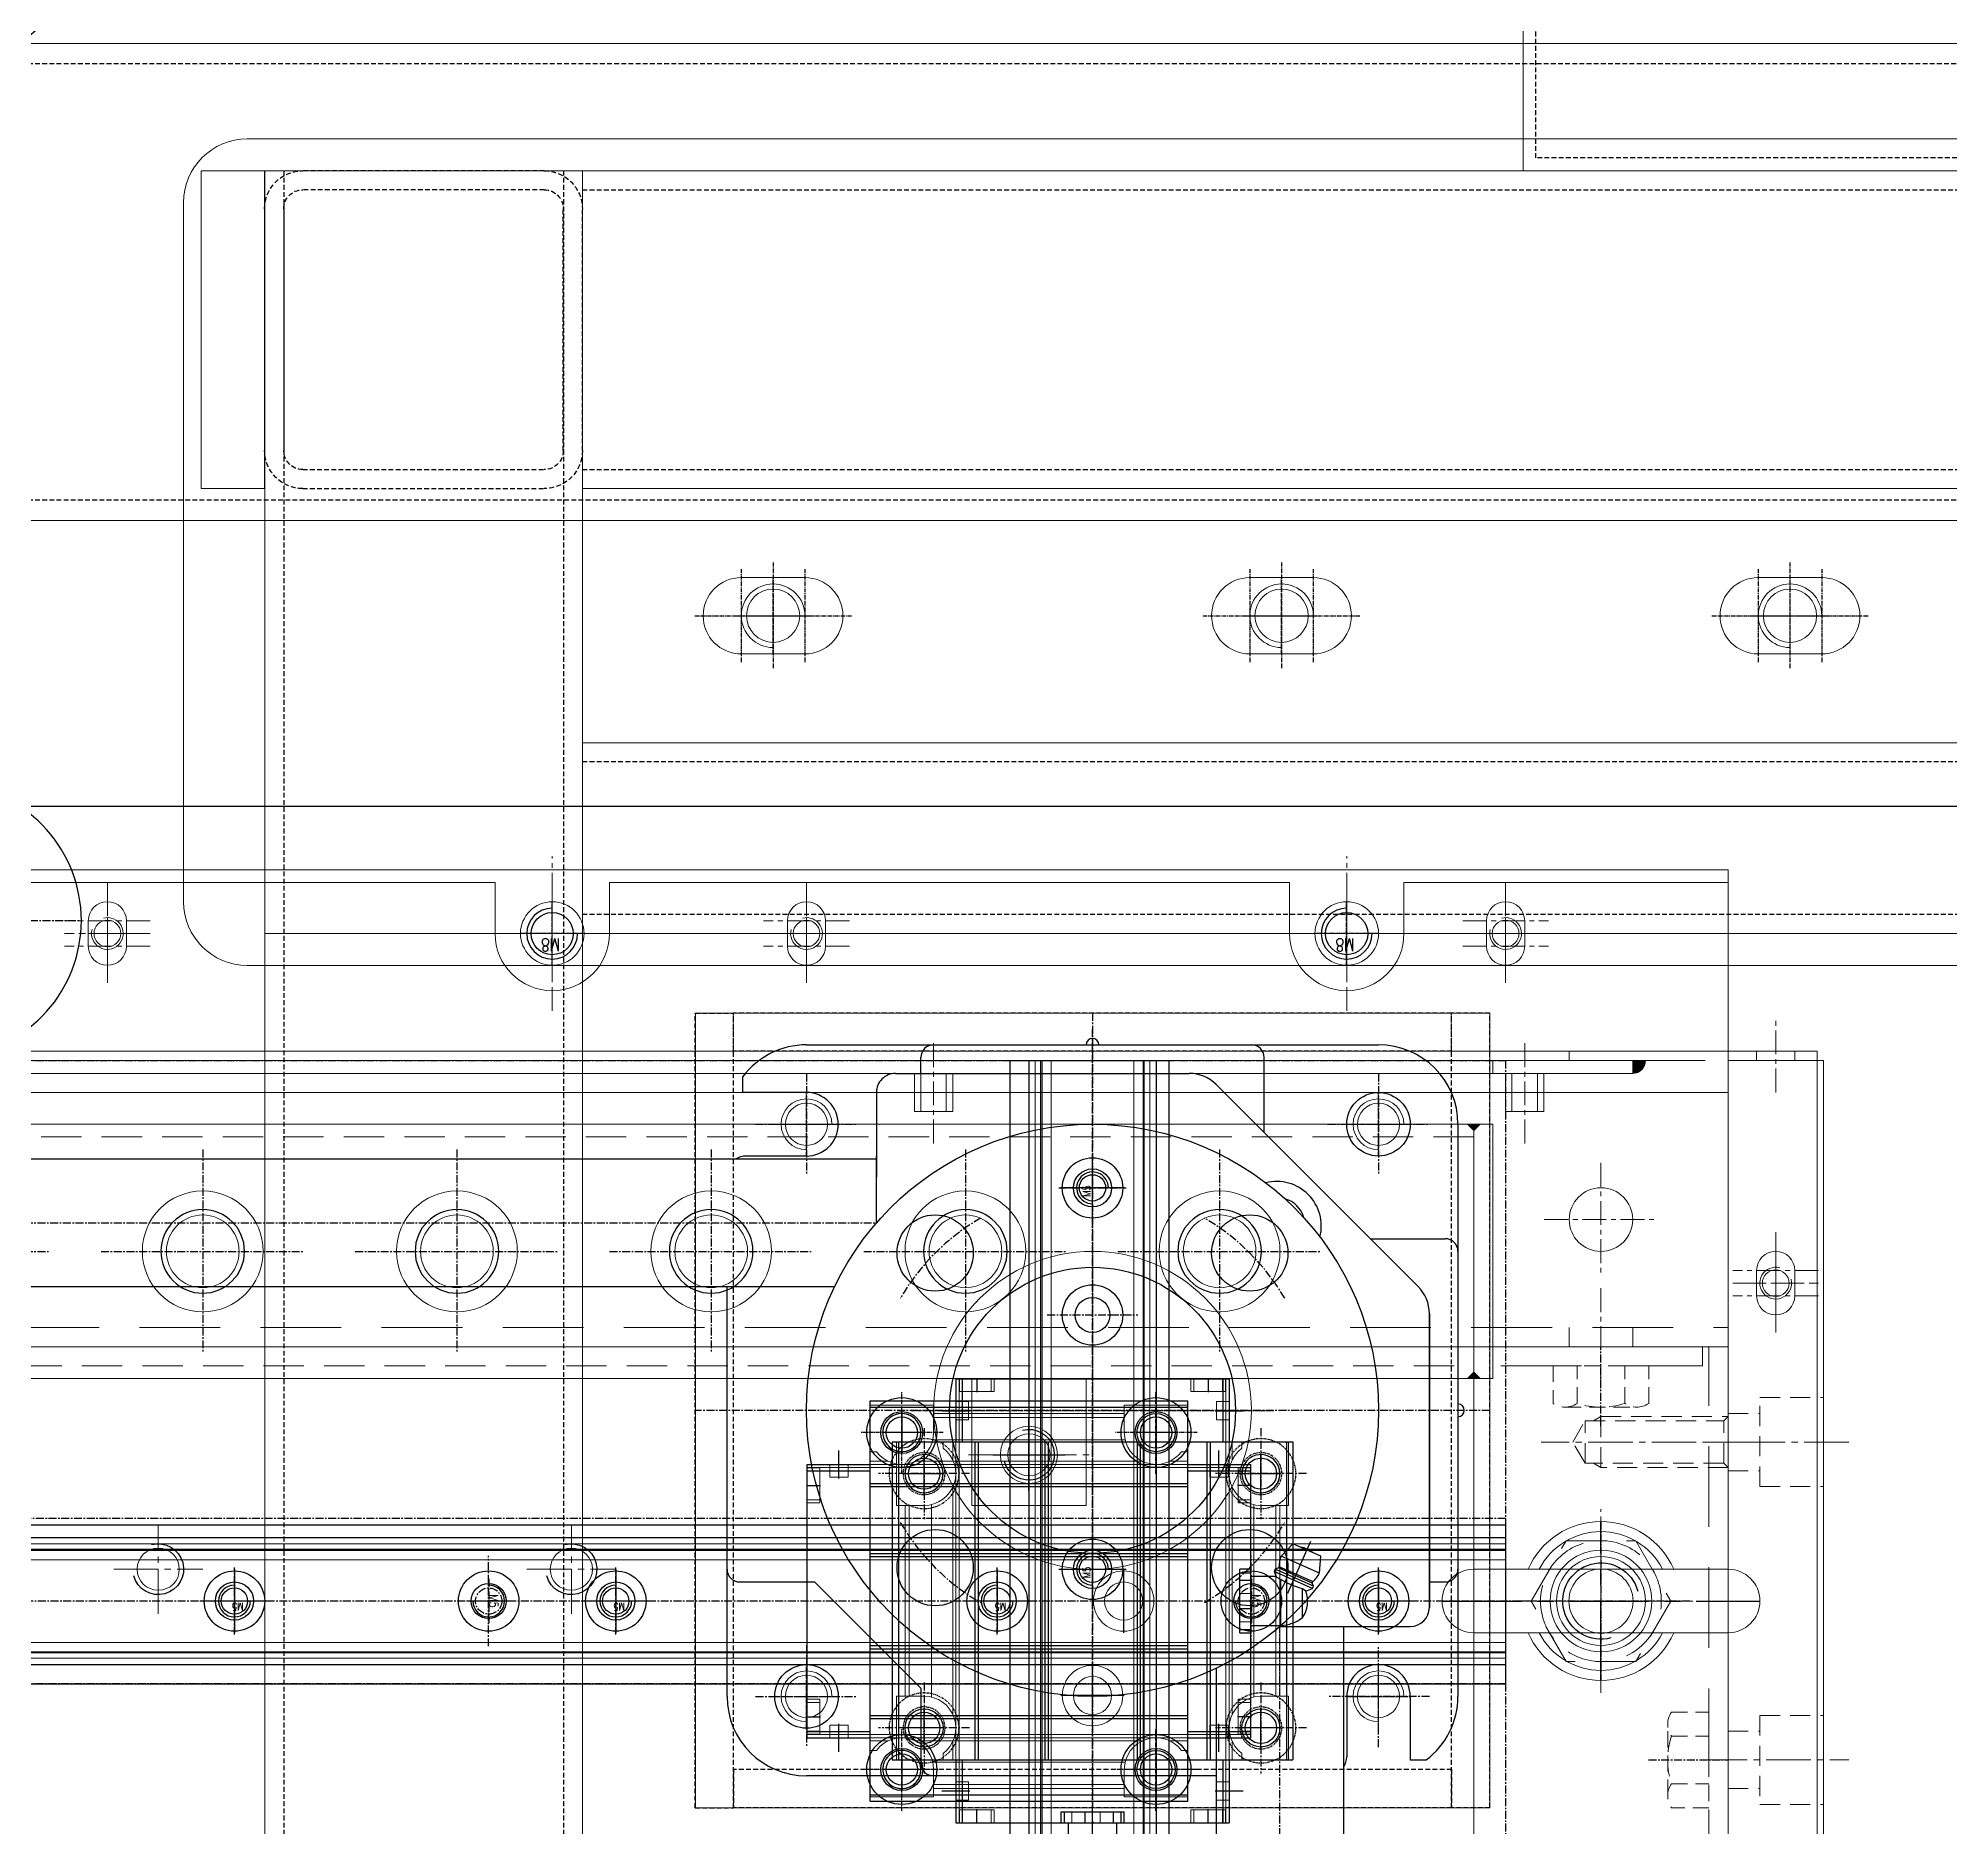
# Model space of a CAD drawing. Header units: millimetres. Extents: x -32759 to 129432, y 390 to 54305.
# Drawn here: x 11243.7 to 11544.5, y 25466.4 to 25747.7 of the extents above; entities that cross this region are included whole.
import ezdxf

# ---------------------------------------------------------------- set-up
doc = ezdxf.new("R2010")
doc.units = ezdxf.units.MM
for name, pattern in [('AM_ISO08W050', [18, 12, -1.5, 3, -1.5]), ('CENTER', [2, 1.25, -0.25, 0.25, -0.25]), ('CENTER1', [10, 7, -1, 1, -1]), ('HIDDEN', [0.375, 0.25, -0.125]), ('HIDDEN2', [4.7625, 3.175, -1.5875]), ('HIDDENX2', [19.05, 12.7, -6.35])]:
    doc.linetypes.add(name, pattern=pattern)
for name, color, linetype in [('01a', 8, 'Continuous'), ('01d', 211, 'Continuous'), ('44', 4, 'CENTER'), ('8', 17, 'Continuous'), ('CENTER', 1, 'CENTER'), ('CL', 1, 'CENTER'), ('FL', 3, 'Continuous'), ('HL', 2, 'HIDDEN'), ('THIN', 3, 'Continuous'), ('마크5', 254, 'Continuous')]:
    doc.layers.add(name, color=color, linetype=linetype)
for name, color, linetype, lineweight in [('03 중심선', 1, 'CENTER', 25), ('1111111', 1, 'Continuous', 25), ('_BODY', 7, 'Continuous', 13), ('AM_4', 3, 'Continuous', 25), ('AM_5', 3, 'Continuous', 25), ('AM_7', 4, 'AM_ISO08W050', 25), ('AM_9', 253, 'Continuous', 0), ('ConnectionPoints', 7, 'Continuous', 50)]:
    doc.layers.add(name, color=color, linetype=linetype, lineweight=lineweight)
doc.styles.add('ROAMNS', font='romans.shx', dxfattribs={"width": 0.8, "bigfont": 'whgtxt.shx'})
doc.styles.add('ROMANS', font='romans')
doc.styles.get("Standard").update_dxf_attribs({"font": 'arial.ttf'})

# ---------------------------------------------------------------- blocks, each defined once
blk = doc.blocks.new('tyuserw')
at = {"ltscale": 0.5}
for p, q in [((207682.54, 29889.07), (206582.54, 29889.07)), ((206582.54, 29814.07), (207682.54, 29814.07))]:
    blk.add_line(p, q, dxfattribs=at)
at = {"layer": 'HL', "ltscale": 3}
for p, q in [((206582.54, 29885.87), (207682.54, 29885.87)), ((206582.54, 29817.27), (207682.54, 29817.27))]:
    blk.add_line(p, q, dxfattribs=at)
blk = doc.blocks.new('78544')
at = {"color": 0, "rotation": 90}
blk.add_blockref('tyuserw', (222093.38, -183538.49), dxfattribs=at)
blk = doc.blocks.new('7tierye')
at = {"ltscale": 0.5}
blk.add_circle((312637.78, 32785.7), 4.19, dxfattribs=at)
at = {"color": 1, "ltscale": 0.5}
blk.add_arc((312637.78, 32785.7), 5, 270, 180, dxfattribs=at)
at = {"layer": 'CL', "ltscale": 0.5}
for p, q in [((312637.78, 32791.7), (312637.78, 32779.7)), ((312631.78, 32785.7), (312643.78, 32785.7))]:
    blk.add_line(p, q, dxfattribs=at)
blk = doc.blocks.new('546YQQR3')
at = {"ltscale": 0.5}
for p, q in [((208068.28, 17178.89), (207958.28, 17178.89)), ((207948.28, 17168.89), (207948.28, 16766.14)), ((208078.28, 17168.89), (208078.28, 16766.14))]:
    blk.add_line(p, q, dxfattribs=at)
for centre, start, end in [((207958.28, 17168.89, 0), 90, 180), ((208068.28, 17168.89, 0), 0, 90)]:
    blk.add_arc(centre, 10, start, end, dxfattribs=at)
for p in [(-104634.5, -15699.56), (-104634.5, -15779.56), (-104634.5, -15859.56)]:
    blk.add_blockref('7tierye', p)
blk = doc.blocks.new('ertrwe4')
at = {"ltscale": 0.5}
blk.add_circle((209026.13, 18920.69), 3.32, dxfattribs=at)
at = {"color": 1, "ltscale": 0.5}
blk.add_arc((209026.13, 18920.69), 4, 270, 180, dxfattribs=at)
at = {"layer": 'CL', "ltscale": 0.5}
for p, q in [((209026.13, 18925.69), (209026.13, 18915.69)), ((209021.13, 18920.69), (209031.13, 18920.69))]:
    blk.add_line(p, q, dxfattribs=at)
blk = doc.blocks.new('ryuesws')
at = {"ltscale": 0.5}
for p, q in [((208930.33, 19647.7), (208930.33, 19772.7)), ((208930.33, 19772.7), (209055.33, 19772.7)), ((209055.33, 19772.7), (209055.33, 19647.7)), ((208930.33, 19647.7), (209055.33, 19647.7))]:
    blk.add_line(p, q, dxfattribs=at)
blk.add_circle((208992.83, 19710.2), 25, dxfattribs=at)
at = {"layer": 'CL', "ltscale": 0.5}
for p, q in [((208992.83, 19738.72), (208992.83, 19681.68)), ((209021.35, 19710.2), (208964.31, 19710.2))]:
    blk.add_line(p, q, dxfattribs=at)
for p in [(-78.3, 834.52), (11.7, 834.52), (-78.3, 744.52), (11.7, 744.52)]:
    blk.add_blockref('ertrwe4', p)
blk = doc.blocks.new('uyisfwew')
at = {"layer": 'HL', "ltscale": 3}
for p, q in [((208930.33, 19564.1), (208930.33, 19570.1)), ((208930.33, 19570.1), (209055.33, 19570.1)), ((209055.33, 19564.1), (209055.33, 19570.1)), ((208930.33, 19564.1), (209055.33, 19564.1))]:
    blk.add_line(p, q, dxfattribs=at)
blk = doc.blocks.new('tywewr')
at = {"layer": 'HL', "ltscale": 3}
for p, q in [((209278.01, 19586.82), (209278.01, 19592.82)), ((209278.01, 19592.82), (209391.01, 19592.82)), ((209391.01, 19586.82), (209391.01, 19592.82)), ((209278.01, 19586.82), (209391.01, 19586.82))]:
    blk.add_line(p, q, dxfattribs=at)
blk = doc.blocks.new('rtyses')
for name, p in [('ryuesws', (0, 398.03)), ('uyisfwew', (0, 481.64))]:
    blk.add_blockref(name, p)
at = {"xscale": -1}
for name, p, rotation in [('uyisfwew', (0, 39734.84), 180), ('tywewr', (189462.51, -189226.27), 270)]:
    blk.add_blockref(name, p, dxfattribs=dict(at, rotation=rotation))
at = {"rotation": 90}
blk.add_blockref('tywewr', (228523.15, -189226.27), dxfattribs=at)
blk = doc.blocks.new('UYEWS')
for name, p in [('546YQQR3', (0, 293.69)), ('rtyses', (-1114.55, -2778.66))]:
    blk.add_blockref(name, p)
blk = doc.blocks.new('T7ETT')
at = {"ltscale": 0.5}
for p, q in [((208158.87, 18593.09), (206535.87, 18593.09)), ((206535.87, 18518.09), (208158.87, 18518.09))]:
    blk.add_line(p, q, dxfattribs=at)
at = {"layer": 'HL', "ltscale": 3}
for p, q in [((206535.87, 18589.89), (208158.87, 18589.89)), ((206535.87, 18521.29), (208158.87, 18521.29))]:
    blk.add_line(p, q, dxfattribs=at)
blk = doc.blocks.new('574534')
blk.add_blockref('UYEWS', (-13724.46, 3117.63))
at = {"rotation": 90}
blk.add_blockref('T7ETT', (212886.91, -187231.41), dxfattribs=at)
blk = doc.blocks.new('AE4TV4SE5YR6Y')
at = {"color": 2, "linetype": 'HIDDENX2', "ltscale": 0.5}
blk.add_lwpolyline([(-7337.92, 5245.23), (-7326.95, 5245.23), (-7321.47, 5254.73), (-7326.95, 5264.23), (-7337.92, 5264.23), (-7343.41, 5254.73), (-7337.92, 5245.23)], dxfattribs=at)
blk.add_circle((-7332.44, 5254.73), 9.5, dxfattribs=at)
blk.add_circle((-7332.44, 5254.73), 5.05)
at = {"layer": 'CENTER'}
for p, q in [((-7332.44, 5267.23), (-7332.44, 5242.23)), ((-7346.41, 5254.73), (-7318.47, 5254.73))]:
    blk.add_line(p, q, dxfattribs=at)
at = {"layer": 'THIN'}
blk.add_arc((-7332.44, 5254.73), 6, 255, 165, dxfattribs=at)
blk = doc.blocks.new('A4TCES5YTRTY')
at = {"color": 2, "linetype": 'HIDDENX2', "ltscale": 0.2}
for p, q in [((-7334.72, 5174.17), (-7340.64, 5174.17)), ((-7334.14, 5176.05), (-7334.14, 5164.79)), ((-7334.72, 5166.67), (-7340.64, 5166.67))]:
    blk.add_line(p, q, dxfattribs=at)
blk.add_lwpolyline([(-7340.64, 5177.92), (-7334.72, 5177.92, -0.309401), (-7334.72, 5174.17, -0.154701), (-7334.72, 5166.67, -0.309401), (-7334.72, 5162.91), (-7340.64, 5162.91), (-7340.64, 5177.92)], format="xyb", dxfattribs=at)
at = {"layer": 'CENTER'}
blk.add_line((-7331.14, 5170.42), (-7343.64, 5170.42), dxfattribs=at)
blk = doc.blocks.new('A$C4AA64E7E')
at = {"color": 1, "linetype": 'CENTER', "ltscale": 3}
for p, q in [((610, 6.54), (610, -9.54)), ((610, -28.91), (610, -11.09)), ((601.09, -20), (618.91, -20))]:
    blk.add_line(p, q, dxfattribs=at)
at = {"color": 3}
for p, q in [((-20, 0), (630, 0)), ((630, 0), (630, -40)), ((-20, -40), (630, -40))]:
    blk.add_line(p, q, dxfattribs=at)
at = {"color": 2, "linetype": 'HIDDENX2', "ltscale": 3}
for p, q in [((605, 0), (605, -3)), ((615, 0), (615, -3))]:
    blk.add_line(p, q, dxfattribs=at)
at = {"color": 2, "linetype": 'HIDDENX2'}
blk.add_line((-20, -3), (630, -3), dxfattribs=at)
at = {"color": 3}
blk.add_circle((610, -20), 5, dxfattribs=at)
blk = doc.blocks.new('1_4 STS SORKET_FV')
for radius in [9.5, 5.72]:
    blk.add_circle((9246.98, -3524.99), radius)
at = {"layer": 'CENTER'}
for p, q in [((9246.98, -3508.99), (9246.98, -3540.99)), ((9262.98, -3524.99), (9230.98, -3524.99))]:
    blk.add_line(p, q, dxfattribs=at)
at = {"layer": 'THIN'}
blk.add_circle((9246.98, -3524.99), 6.58, dxfattribs=at)
blk = doc.blocks.new('A$C22B00287')
for points in [[(520, 51), (521, 52), (519, 52)], [(519, 12), (520, 13), (521, 12)]]:
    blk.add_hatch(color=256).paths.add_polyline_path(points)
for p, q in [((521, 52), (519, 52)), ((441, 12), (441, -8)), ((459, -8), (459, 12)), ((521, 12), (519, 12)), ((441, -8), (459, -8))]:
    blk.add_line(p, q)
at = {"color": 2, "linetype": 'HIDDEN2', "ltscale": 2}
for p, q in [((520, 50), (-80, 50)), ((-80, 14), (520, 14))]:
    blk.add_line(p, q, dxfattribs=at)
at = {"color": 1, "linetype": 'CENTER1'}
for p, q in [((450, 9.5), (450, -9.5)), ((440.5, 0), (459.5, 0))]:
    blk.add_line(p, q, dxfattribs=at)
for points in [[(519, 52), (-79, 52), (-80, 51), (-80, 13), (-79, 12), (519, 12), (520, 13), (520, 51)], [(521, 52), (523, 52), (523, 12), (521, 12), (520, 13), (520, 51)]]:
    blk.add_lwpolyline(points, close=True)
blk.add_circle((450, 0), 4.5)
at = {"xscale": -1}
for p in [(9526.98, 3556.99), (9566.98, 3556.99), (9606.98, 3556.99), (9646.98, 3556.99), (9686.98, 3556.99), (9726.98, 3556.99)]:
    blk.add_blockref('1_4 STS SORKET_FV', p, dxfattribs=at)
blk = doc.blocks.new('A$C1A602C20')
at = {"color": 1, "linetype": 'CENTER', "ltscale": 3}
for p, q in [((393.16, -126.25), (393.16, -110.32)), ((486.16, -126.25), (486.16, -110.32))]:
    blk.add_line(p, q, dxfattribs=at)
for p, q in [((390.16, -121.52), (390.16, -115.52)), ((396.16, -115.52), (390.16, -115.52)), ((391.16, -121.52), (391.16, -115.52)), ((395.16, -121.52), (395.16, -115.52)), ((396.16, -121.52), (396.16, -115.52)), ((483.16, -121.52), (483.16, -115.52)), ((489.16, -115.52), (483.16, -115.52)), ((484.16, -121.52), (484.16, -115.52)), ((488.16, -121.52), (488.16, -115.52)), ((489.16, -121.52), (489.16, -115.52))]:
    blk.add_line(p, q)
at = {"color": 3}
for p, q in [((503.16, -121.52), (-116.84, -121.52)), ((503.16, -123.52), (503.16, -121.52)), ((503.16, -123.52), (-116.84, -123.52))]:
    blk.add_line(p, q, dxfattribs=at)
at = {"color": 2, "linetype": 'HIDDEN', "ltscale": 10}
blk.add_line((481.16, -123.52), (481.16, -121.52), dxfattribs=at)
blk = doc.blocks.new('A$C66C32B64')
at = {"ltscale": 10}
blk.add_lwpolyline([(-8.93, 5), (31.07, 5, -1), (31.07, -5), (-8.93, -5, -1)], format="xyb", close=True, dxfattribs=at)
for radius, start, end in [(12.5, 23.5782, 156.4218), (10.91, 27.2772, 152.7228), (12.5, 203.5782, 336.4218), (10.91, 207.2772, 332.7228)]:
    blk.add_arc((11.07, 0), radius, start, end, dxfattribs=at)
at = {"layer": 'CENTER', "ltscale": 10}
for p, q in [((11.07, 12.5), (11.07, -12.5)), ((-13.93, 0), (36.07, 0))]:
    blk.add_line(p, q, dxfattribs=at)
blk = doc.blocks.new('A$C1D586A40')
at = {"ltscale": 10}
h = blk.add_hatch(color=256, dxfattribs=at)
h.dxf.hatch_style = 1
h.paths.add_polyline_path([(770, 85.76, -0.414214), (772, 83.76), (770, 83.76)])
at = {"color": 3}
for p, q in [((745, 128.76), (745, 558.76)), ((785, 128.76), (785, 252.03)), ((799, 82.26), (799, 250.89)), ((785, 128.76), (745, 128.76)), ((789.5, 120.76), (789.5, 116.76)), ((795.5, 116.76), (795.5, 120.76)), ((121, 82.26), (799, 82.26)), ((785, 55.76), (785, 82.26)), ((527, 61.76), (527, 65.76)), ((533, 65.76), (533, 61.76)), ((591, 63.76), (591, 55.76)), ((609, 63.76), (609, 55.76)), ((637, 61.76), (637, 65.76)), ((643, 65.76), (643, 61.76)), ((716, 63.76), (716, 55.76)), ((734, 63.76), (734, 55.76)), ((747, 65.76), (747, 61.76)), ((753, 61.76), (753, 65.76)), ((484, 55.76), (591, 55.76)), ((609, 55.76), (716, 55.76)), ((734, 55.76), (785, 55.76))]:
    blk.add_line(p, q, dxfattribs=at)
at = {"color": 2, "linetype": 'HIDDENX2'}
for p, q in [((782, 252.35), (782, 128.76)), ((781, 131.76), (745, 131.76)), ((781, 131.76), (781, 128.76)), ((121, 83.76), (799, 83.76)), ((760, 83.76), (760, 82.26)), ((789.5, 83.76), (789.5, 82.26)), ((795.5, 83.76), (795.5, 82.26))]:
    blk.add_line(p, q, dxfattribs=at)
at = {"linetype": 'HIDDEN2'}
for p, q in [((790, 186.76), (790, 200.76)), ((790, 200.76), (800, 200.76)), ((785, 198.26), (790, 198.26)), ((785, 189.26), (790, 189.26)), ((790, 186.76), (800, 186.76)), ((790, 150.76), (790, 136.76)), ((790, 150.76), (800, 150.76)), ((765, 147.76), (765, 139.76)), ((785, 148.26), (790, 148.26)), ((762.5, 147.09), (762.5, 140.44)), ((785, 139.26), (790, 139.26)), ((790, 136.76), (800, 136.76))]:
    blk.add_line(p, q, dxfattribs=at)
at = {"color": 1, "linetype": 'CENTER1'}
for p, q in [((781, 193.76), (804, 193.76)), ((538, 170.76), (538, 156.76)), ((603, 170.76), (603, 156.76)), ((531, 163.76), (545, 163.76)), ((596, 163.76), (610, 163.76)), ((790, 143.76), (755.58, 143.76)), ((804, 143.76), (781, 143.76)), ((600, 70.76), (600, 56.76)), ((725, 70.76), (725, 56.76)), ((530, 68.34), (530, 59.19)), ((640, 68.34), (640, 59.19)), ((750, 68.34), (750, 59.19)), ((534.58, 63.76), (525.42, 63.76)), ((593, 63.76), (607, 63.76)), ((644.58, 63.76), (635.42, 63.76)), ((718, 63.76), (732, 63.76)), ((754.58, 63.76), (745.42, 63.76))]:
    blk.add_line(p, q, dxfattribs=at)
at = {"color": 1, "linetype": 'CENTER', "ltscale": 3}
for p, q in [((765, 183.21), (765, 154.32)), ((765, 183.21), (765, 154.32)), ((750.56, 168.76), (779.44, 168.76)), ((750.56, 168.76), (779.44, 168.76)), ((792.5, 110.76), (792.5, 126.76)), ((799.25, 120.76), (785.75, 120.76)), ((792.5, 114.26), (792.5, 123.26)), ((785.75, 118.76), (799.25, 118.76)), ((797, 118.76), (788, 118.76)), ((799.25, 116.76), (785.75, 116.76)), ((792.5, 88.76), (792.5, 77.26)), ((600, 75.94), (600, 51.58)), ((725, 75.94), (725, 51.58)), ((530, 55.76), (530, 71.76)), ((640, 55.76), (640, 71.76)), ((750, 55.76), (750, 71.76)), ((536.75, 65.76), (523.25, 65.76)), ((536.75, 63.76), (523.25, 63.76)), ((612.18, 63.76), (587.82, 63.76)), ((646.75, 65.76), (633.25, 65.76)), ((646.75, 63.76), (633.25, 63.76)), ((737.18, 63.76), (712.82, 63.76)), ((743.25, 65.76), (756.75, 65.76)), ((756.75, 63.76), (743.25, 63.76)), ((536.75, 61.76), (523.25, 61.76)), ((646.75, 61.76), (633.25, 61.76)), ((743.25, 61.76), (756.75, 61.76))]:
    blk.add_line(p, q, dxfattribs=at)
at = {"color": 2, "ltscale": 10}
for points in [[(785, 451.31), (785, 633.76), (135, 633.76), (135, 53.76), (785, 53.76), (785, 252.03)], [(800, 250.82), (800, 83.76), (785, 83.76), (785, 252.03)]]:
    blk.add_lwpolyline(points, dxfattribs=at)
at = {"linetype": 'HIDDEN2'}
for points in [[(785, 147.76), (765, 147.76), (763.83, 147.09)], [(785, 147.76), (784.32, 147.09), (784.32, 140.44), (785, 139.76)], [(784.32, 147.09), (762.5, 147.09), (760.58, 143.76), (762.5, 140.44), (784.32, 140.44)], [(763.83, 140.44), (765, 139.76), (785, 139.76)]]:
    blk.add_lwpolyline(points, dxfattribs=at)
at = {"color": 3}
for centre, radius in [((765, 168.76), 8), ((765, 168.76), 7), ((792.5, 118.76), 2.1), ((530, 63.76), 2.1), ((640, 63.76), 2.1), ((750, 63.76), 2.1)]:
    blk.add_circle(centre, radius, dxfattribs=at)
at = {"ltscale": 10}
for centre in [(538, 163.76), (603, 163.76), (675, 145.76)]:
    blk.add_circle(centre, 3.32, dxfattribs=at)
at = {"color": 2}
for centre in [(600, 63.76), (725, 63.76)]:
    blk.add_circle(centre, 5, dxfattribs=at)
at = {"color": 3}
for centre, radius, start, end in [((792.5, 120.76), 3, 0, 180), ((792.5, 116.76), 3, 180, 0), ((600, 63.76), 9, 0, 180), ((725, 63.76), 9, 0, 180), ((530, 65.76), 3, 0, 180), ((640, 65.76), 3, 0, 180), ((750, 65.76), 3, 0, 180), ((530, 61.76), 3, 180, 0), ((640, 61.76), 3, 180, 0), ((750, 61.76), 3, 180, 0)]:
    blk.add_arc(centre, radius, start, end, dxfattribs=at)
for centre, start, end in [((792.5, 118.76), 345.409, 285.034), ((530, 63.76), 255.409, 195.034), ((640, 63.76), 255.409, 195.034), ((750, 63.76), 255.409, 195.034)]:
    blk.add_arc(centre, 2.5, start, end)
at = {"ltscale": 10}
blk.add_arc((770, 83.76), 2, 0, 90, dxfattribs=at)
at = {"layer": 'CENTER', "ltscale": 10}
for p, q in [((675, 151.45), (675, 140.07)), ((669.31, 145.76), (680.69, 145.76))]:
    blk.add_line(p, q, dxfattribs=at)
at = {"layer": 'THIN', "ltscale": 10}
for centre in [(538, 163.76), (603, 163.76), (675, 145.76)]:
    blk.add_arc(centre, 4, 255, 165, dxfattribs=at)
at = {"extrusion": (0, 0, -1), "zscale": -1}
blk.add_blockref('A4TCES5YTRTY', (6558.64, -4976.65), dxfattribs=at)
at = {"ltscale": 10}
for name, p in [('A$C66C32B64', (753.93, 168.76)), ('A$C1A602C20', (266.84, 207.28))]:
    blk.add_blockref(name, p, dxfattribs=at)
at = {"extrusion": (0, 0, -1), "xscale": -1, "zscale": -1, "rotation": 180}
blk.add_blockref('AE4TV4SE5YR6Y', (6567.44, 5423.5), dxfattribs=at)
at = {"xscale": -1, "rotation": 180}
blk.add_blockref('A$C22B00287', (225, 145.76), dxfattribs=at)
at = {"rotation": 90}
blk.add_blockref('A4TCES5YTRTY', (5935.42, 7472.4), dxfattribs=at)
blk.add_blockref('A$C4AA64E7E', (155, 128.76))
blk = doc.blocks.new('ORDERNO')
at = {"color": 3}
blk.add_attdef('ORDER', (0, 0), '', height=5, dxfattribs=at)
blk = doc.blocks.new('lyk-2536')
at = {"ltscale": 0.5}
blk.add_circle((187210.73, 49646.6), 2.07, dxfattribs=at)
at = {"layer": '03 중심선'}
for p, q in [((187210.73, 49651.88), (187210.73, 49641.32)), ((187205.45, 49646.6), (187216.01, 49646.6))]:
    blk.add_line(p, q, dxfattribs=at)
at = {"layer": '1111111'}
blk.add_arc((187210.73, 49646.6), 2.5, 270, 180, dxfattribs=at)
at = {"color": 2}
ref = blk.add_blockref('ORDERNO', (187209.31, 49646.9), dxfattribs=dict(at, xscale=0.4000000000014552, yscale=0.4000000000014552, zscale=0.4000000000014552))
ref.add_attrib('ORDER', 'M5', (187209.31, 49646.9), dxfattribs={"color": 0, "height": 1.2, "style": 'ROMANS', "width": 0.8})
blk = doc.blocks.new('xcvbxcvbvbxc')
for p, q in [((136257.3, 37345.11), (135737.3, 37345.11)), ((136257.3, 37320.11), (136257.3, 37345.11)), ((136257.3, 37342.11), (135737.3, 37342.11)), ((136257.3, 37320.11), (135737.3, 37320.11))]:
    blk.add_line(p, q)
for radius in [4.75, 2.75]:
    blk.add_circle((136217.3, 37332.11), radius)
at = {"layer": 'CENTER'}
for p, q in [((136217.3, 37339.24), (136217.3, 37324.99)), ((135732.98, 37332.11), (136262.34, 37332.11))]:
    blk.add_line(p, q, dxfattribs=at)
for p in [(-51033.43, -12314.49), (-50973.43, -12314.49)]:
    blk.add_blockref('lyk-2536', p)
blk = doc.blocks.new('xcvbcxbcxv')
at = {"layer": 'AM_4'}
for p, q in [((136285.91, 36898.21), (135765.91, 36898.21)), ((136285.91, 36878.21), (136285.91, 36898.21)), ((136285.91, 36896.2), (135765.91, 36896.2)), ((136285.91, 36880.22), (135765.91, 36880.22)), ((136285.91, 36878.21), (135765.91, 36878.21))]:
    blk.add_line(p, q, dxfattribs=at)
for centre, radius in [((136205.91, 36888.21), 4.75), ((136265.91, 36888.21), 4.75), ((136205.91, 36888.21), 3), ((136265.91, 36888.21), 3)]:
    blk.add_circle(centre, radius, dxfattribs=at)
at = {"layer": 'AM_7'}
for p, q in [((136205.91, 36883.22), (136205.91, 36893.2)), ((136265.91, 36883.22), (136265.91, 36893.2)), ((136200.93, 36888.21), (136210.9, 36888.21)), ((136260.93, 36888.21), (136270.9, 36888.21))]:
    blk.add_line(p, q, dxfattribs=at)
at = {"layer": 'AM_9'}
for p, q in [((136285.91, 36897.21), (135765.91, 36897.21)), ((136285.91, 36896.37), (135765.91, 36896.37)), ((136285.91, 36894.71), (135765.91, 36894.71)), ((136285.91, 36881.71), (135765.91, 36881.71)), ((136285.91, 36880.06), (135765.91, 36880.06)), ((136285.91, 36879.21), (135765.91, 36879.21))]:
    blk.add_line(p, q, dxfattribs=at)
blk = doc.blocks.new('fdghdfghfhd')
at = {"layer": 'AM_4'}
for p, q in [((149489.55, 21209.16), (149489.55, 21146.16)), ((149539.55, 21209.16), (149489.55, 21209.16)), ((149539.55, 21208.16), (149489.55, 21208.16)), ((149539.55, 21209.16), (149539.55, 21146.16)), ((149479.65, 21199.16), (149479.65, 21156.16)), ((149489.55, 21199.16), (149479.65, 21199.16)), ((149489.55, 21198.16), (149479.65, 21198.16)), ((149549.45, 21199.16), (149539.55, 21199.16)), ((149549.45, 21198.16), (149539.55, 21198.16)), ((149549.45, 21199.16), (149549.45, 21156.16)), ((149539.55, 21196.15), (149489.55, 21196.15)), ((149539.55, 21195.66), (149489.55, 21195.66)), ((149539.55, 21185.16), (149489.55, 21185.16)), ((149539.55, 21184.66), (149489.55, 21184.66)), ((149471.49, 21180.26), (149471.49, 21175.76)), ((149479.65, 21181.51), (149474.93, 21181.51)), ((149474.93, 21181.51), (149474.93, 21174.26)), ((149481.35, 21182.66), (149479.65, 21182.66)), ((149481.35, 21182.12), (149479.65, 21182.12)), ((149481.35, 21182.66), (149481.35, 21172.66)), ((149481.35, 21178.85), (149479.65, 21178.85)), ((149469.94, 21175.7), (149469.78, 21175.34)), ((149469.78, 21175.34), (149469.98, 21174.82)), ((149469.78, 21175.34), (149475.81, 21172.65)), ((149469.91, 21174.59), (149475.17, 21172.25)), ((149470.97, 21176.1), (149469.94, 21175.7)), ((149469.94, 21175.7), (149475.97, 21173.02)), ((149469.98, 21174.82), (149475.29, 21172.45)), ((149470.97, 21176.1), (149471.49, 21175.76)), ((149475.66, 21173.81), (149479.65, 21173.81)), ((149475.97, 21173.02), (149475.67, 21173.81)), ((149481.35, 21174.39), (149479.65, 21174.39)), ((149468.86, 21173.28), (149468.65, 21170.6)), ((149468.86, 21173.28), (149474.89, 21170.6)), ((149475.29, 21172.45), (149475.81, 21172.65)), ((149475.81, 21172.65), (149475.97, 21173.02)), ((149481.35, 21173.2), (149479.65, 21173.2)), ((149479.65, 21172.66), (149481.35, 21172.66)), ((149468.65, 21170.6), (149473.04, 21168.64)), ((149473.04, 21168.64), (149474.89, 21170.6)), ((149539.55, 21170.65), (149489.55, 21170.65)), ((149539.55, 21170.16), (149489.55, 21170.16)), ((149539.55, 21159.66), (149489.55, 21159.66)), ((149539.55, 21159.16), (149489.55, 21159.16)), ((149489.55, 21157.16), (149479.65, 21157.16)), ((149489.55, 21156.16), (149479.65, 21156.16)), ((149549.45, 21157.16), (149539.55, 21157.16)), ((149549.45, 21156.16), (149539.55, 21156.16)), ((149539.55, 21147.15), (149489.55, 21147.15)), ((149539.55, 21146.16), (149489.55, 21146.16))]:
    blk.add_line(p, q, dxfattribs=at)
for points in [[(149471.49, 21175.76), (149471.88, 21175.65), (149472.32, 21175.5), (149472.76, 21175.33), (149473.23, 21175.13), (149473.68, 21174.93), (149474.12, 21174.71), (149474.33, 21174.59), (149474.54, 21174.48), (149474.74, 21174.37), (149474.93, 21174.26)], [(149475.67, 21173.81), (149475.67, 21173.81), (149475.63, 21173.83), (149475.55, 21173.89), (149475.42, 21173.97), (149475.24, 21174.08), (149475.02, 21174.21), (149474.93, 21174.26)]]:
    blk.add_lwpolyline(points, dxfattribs=at)
for centre in [(149494.55, 21204.16), (149534.55, 21204.16), (149494.55, 21151.16), (149534.55, 21151.16)]:
    blk.add_circle(centre, 2.46, dxfattribs=at)
for centre, radius, start, end in [((149475.4, 21177.66), 4.7, 146.41, 199.4635), ((149475.16, 21175.51), 6, 92.1944, 127.7232), ((149471.88, 21171.94), 3.3, 126.6644, 156), ((149469.79, 21174.75), 0.2, 306.6644, 21), ((149471.88, 21171.94), 3.3, 336, 5.3356), ((149475.36, 21172.27), 0.2, 111, 185.3356), ((149472.09, 21172.41), 3.21, 227.8366, 264.1634)]:
    blk.add_arc(centre, radius, start, end, dxfattribs=at)
at = {"layer": 'AM_5'}
for centre in [(149494.55, 21204.16), (149494.55, 21151.16)]:
    blk.add_circle(centre, 3, dxfattribs=at)
for centre, start, end in [((149534.55, 21204.16), 75, 15), ((149534.55, 21204.16), 15, 285), ((149534.55, 21151.16), 75, 15), ((149534.55, 21151.16), 15, 285)]:
    blk.add_arc(centre, 3, start, end, dxfattribs=at)
at = {"layer": 'AM_7'}
for p, q in [((149494.55, 21201.01), (149494.55, 21207.31)), ((149534.55, 21201.01), (149534.55, 21207.31)), ((149491.4, 21204.16), (149497.7, 21204.16)), ((149531.4, 21204.16), (149537.7, 21204.16)), ((149484.65, 21201.36), (149484.65, 21196.96)), ((149544.45, 21201.36), (149544.45, 21196.96)), ((149479.55, 21195.86), (149481.75, 21195.86)), ((149549.55, 21195.86), (149547.35, 21195.86)), ((149499.65, 21172.67), (149499.65, 21182.65)), ((149470.17, 21177.66), (149481.89, 21177.66)), ((149494.67, 21177.66), (149504.64, 21177.66)), ((149470.26, 21168.31), (149473.89, 21176.47)), ((149479.55, 21159.46), (149481.75, 21159.46)), ((149549.55, 21159.46), (149547.35, 21159.46)), ((149484.65, 21158.36), (149484.65, 21153.96)), ((149544.45, 21158.36), (149544.45, 21153.96)), ((149494.55, 21148.01), (149494.55, 21154.31)), ((149534.55, 21148.01), (149534.55, 21154.31)), ((149491.4, 21151.16), (149497.7, 21151.16)), ((149531.4, 21151.16), (149537.7, 21151.16))]:
    blk.add_line(p, q, dxfattribs=at)
at = {"layer": 'AM_9'}
for p, q in [((149499.55, 21208.48), (149489.55, 21208.48)), ((149499.55, 21204.16), (149499.55, 21208.48)), ((149529.55, 21207.16), (149499.55, 21207.16)), ((149529.55, 21208.48), (149529.55, 21204.16)), ((149539.55, 21208.48), (149529.55, 21208.48)), ((149529.55, 21206.51), (149499.55, 21206.51)), ((149489.55, 21201.16), (149490.55, 21201.16)), ((149529.69, 21203.01), (149499.42, 21203.01)), ((149538.55, 21201.16), (149539.55, 21201.16)), ((149549.45, 21198.66), (149479.65, 21198.66)), ((149481.65, 21198.61), (149479.65, 21198.61)), ((149481.65, 21198.11), (149479.65, 21198.11)), ((149481.65, 21198.61), (149481.65, 21193.11)), ((149483.2, 21199.16), (149483.2, 21197.16)), ((149486.1, 21197.16), (149486.1, 21199.16)), ((149492.37, 21199.66), (149489.55, 21199.66)), ((149539.55, 21199.16), (149489.55, 21199.16)), ((149532.37, 21199.66), (149496.74, 21199.66)), ((149539.55, 21199.66), (149536.74, 21199.66)), ((149543, 21199.16), (149543, 21197.16)), ((149545.9, 21197.16), (149545.9, 21199.16)), ((149547.45, 21198.61), (149547.45, 21193.11)), ((149549.45, 21198.61), (149547.45, 21198.61)), ((149549.45, 21198.11), (149547.45, 21198.11)), ((149486.1, 21197.16), (149483.2, 21197.16)), ((149545.9, 21197.16), (149543, 21197.16)), ((149479.65, 21193.61), (149481.65, 21193.61)), ((149479.65, 21193.11), (149481.65, 21193.11)), ((149547.45, 21193.61), (149549.45, 21193.61)), ((149547.45, 21193.11), (149549.45, 21193.11)), ((149549.45, 21187.66), (149479.65, 21187.66)), ((149549.45, 21185.65), (149479.65, 21185.65)), ((149549.45, 21185.65), (149479.65, 21185.65)), ((149481.35, 21180.92), (149479.65, 21180.92)), ((149481.35, 21176.46), (149479.65, 21176.46)), ((149549.45, 21169.67), (149479.65, 21169.67)), ((149549.45, 21169.67), (149479.65, 21169.67)), ((149549.45, 21167.66), (149479.65, 21167.66)), ((149481.65, 21162.21), (149479.65, 21162.21)), ((149481.65, 21162.21), (149481.65, 21156.71)), ((149547.45, 21162.21), (149547.45, 21156.71)), ((149549.45, 21162.21), (149547.45, 21162.21)), ((149481.65, 21161.71), (149479.65, 21161.71)), ((149549.45, 21161.71), (149547.45, 21161.71)), ((149479.65, 21157.21), (149481.65, 21157.21)), ((149479.65, 21156.71), (149481.65, 21156.71)), ((149549.45, 21156.66), (149479.65, 21156.66)), ((149486.1, 21158.16), (149483.2, 21158.16)), ((149483.2, 21158.16), (149483.2, 21156.16)), ((149486.1, 21156.16), (149486.1, 21158.16)), ((149539.55, 21156.16), (149489.55, 21156.16)), ((149545.9, 21158.16), (149543, 21158.16)), ((149543, 21158.16), (149543, 21156.16)), ((149545.9, 21156.16), (149545.9, 21158.16)), ((149547.45, 21157.21), (149549.45, 21157.21)), ((149547.45, 21156.71), (149549.45, 21156.71)), ((149492.37, 21155.66), (149489.55, 21155.66)), ((149490.55, 21154.16), (149489.55, 21154.16)), ((149532.37, 21155.66), (149496.74, 21155.66)), ((149539.55, 21155.66), (149536.74, 21155.66)), ((149539.55, 21154.16), (149538.55, 21154.16)), ((149529.69, 21152.3), (149499.42, 21152.3)), ((149499.55, 21146.84), (149499.55, 21151.16)), ((149529.55, 21151.16), (149529.55, 21146.84)), ((149489.55, 21146.84), (149499.55, 21146.84)), ((149529.55, 21148.81), (149499.55, 21148.81)), ((149529.55, 21148.16), (149499.55, 21148.16)), ((149529.55, 21146.84), (149539.55, 21146.84))]:
    blk.add_line(p, q, dxfattribs=at)
for radius in [4.75, 3]:
    blk.add_circle((149499.65, 21177.66), radius, dxfattribs=at)
for centre, start, end in [((149494.55, 21204.16), 216.8699, 0), ((149534.55, 21204.16), 180, 323.1301), ((149494.55, 21151.16), 0, 143.1301), ((149534.55, 21151.16), 36.8699, 180)]:
    blk.add_arc(centre, 5, start, end, dxfattribs=at)
at = {"layer": 'ConnectionPoints'}
for p in [(149479.65, 21177.66, 5), (149479.65, 21177.66, 5), (149479.65, 21177.66, 5), (149499.65, 21177.66)]:
    blk.add_point(p, dxfattribs=at)
blk = doc.blocks.new('xcvbcxbcvbcxc')
for p, q in [((136287.3, 38422.46), (135707.3, 38422.46)), ((135707.3, 38397.46), (135707.3, 38422.46)), ((136287.3, 38419.46), (135707.3, 38419.46)), ((136287.3, 38397.46), (135707.3, 38397.46))]:
    blk.add_line(p, q)
for centre, radius in [((135747.3, 38409.46), 4.75), ((135867.3, 38409.46), 4.75), ((135747.3, 38409.46), 2.75), ((135867.3, 38409.46), 2.75)]:
    blk.add_circle(centre, radius)
at = {"layer": 'CENTER'}
for p, q in [((135747.3, 38416.58), (135747.3, 38402.33)), ((135867.3, 38416.58), (135867.3, 38402.33)), ((135702.98, 38409.46), (136292.34, 38409.46))]:
    blk.add_line(p, q, dxfattribs=at)
at = {"layer": 'CL'}
blk.add_line((135727.3, 38413.96), (135727.3, 38404.96), dxfattribs=at)
for p in [(-51483.43, -11237.14), (-51423.43, -11237.14), (-51363.43, -11237.14), (-51303.43, -11237.14)]:
    blk.add_blockref('lyk-2536', p)
blk = doc.blocks.new('sdfgsdfgsdgfsd')
at = {"layer": 'AM_4'}
for p, q in [((149899.65, 21167.66), (149899.65, 21187.66)), ((150479.65, 21187.66), (149899.65, 21187.66)), ((150479.65, 21185.65), (149899.65, 21185.65)), ((150479.65, 21169.67), (149899.65, 21169.67)), ((150479.65, 21167.66), (149899.65, 21167.66))]:
    blk.add_line(p, q, dxfattribs=at)
for centre, radius in [((149919.65, 21177.66), 4.75), ((149919.65, 21177.66), 3), ((149979.65, 21177.66), 4.75), ((149979.65, 21177.66), 3), ((150039.65, 21177.66), 4.75), ((150039.65, 21177.66), 3), ((150099.65, 21177.66), 4.75), ((150099.65, 21177.66), 3)]:
    blk.add_circle(centre, radius, dxfattribs=at)
at = {"layer": 'AM_7'}
for p, q in [((149919.65, 21172.67), (149919.65, 21182.65)), ((149979.65, 21172.67), (149979.65, 21182.65)), ((150039.65, 21172.67), (150039.65, 21182.65)), ((150099.65, 21172.67), (150099.65, 21182.65)), ((149914.67, 21177.66), (149924.64, 21177.66)), ((149974.67, 21177.66), (149984.64, 21177.66)), ((150034.67, 21177.66), (150044.64, 21177.66)), ((150094.67, 21177.66), (150104.64, 21177.66))]:
    blk.add_line(p, q, dxfattribs=at)
at = {"layer": 'AM_9'}
for p, q in [((150479.65, 21186.66), (149899.65, 21186.66)), ((150479.65, 21185.81), (149899.65, 21185.81)), ((150479.65, 21184.16), (149899.65, 21184.16)), ((150479.65, 21171.16), (149899.65, 21171.16)), ((150479.65, 21169.5), (149899.65, 21169.5)), ((150479.65, 21168.66), (149899.65, 21168.66))]:
    blk.add_line(p, q, dxfattribs=at)
blk = doc.blocks.new('XCVBXCVBBCV')
blk.add_circle((150256.28, 21702.5), 3.32)
at = {"layer": 'CL', "ltscale": 0.5}
for p, q in [((150256.28, 21707.5), (150256.28, 21697.5)), ((150251.28, 21702.5), (150261.28, 21702.5))]:
    blk.add_line(p, q, dxfattribs=at)
at = {"layer": 'FL', "color": 1}
blk.add_arc((150256.28, 21702.5), 4, 270, 180, dxfattribs=at)
at = {"color": 2, "insert": (150255.02, 21705.26), "char_height": 2, "width": 5.28, "attachment_point": 1, "style": 'ROAMNS'}
blk.add_mtext('M8', dxfattribs=at)
blk = doc.blocks.new('asfsadfsfas')
at = {"ltscale": 0.5}
for radius in [5.5, 3.3]:
    blk.add_circle((150451.8, 21650.26), radius, dxfattribs=at)
at = {"layer": 'CL', "ltscale": 0.5}
for p, q in [((150451.8, 21656.76), (150451.8, 21643.76)), ((150445.3, 21650.26), (150458.3, 21650.26))]:
    blk.add_line(p, q, dxfattribs=at)
blk = doc.blocks.new('asdfasfdasdfa')
for p in [(4561.2, -1636.97), (4601.2, -1636.97), (4561.2, -1689.97), (4601.2, -1689.97)]:
    blk.add_blockref('asfsadfsfas', p)
blk = doc.blocks.new('asdfassas')
at = {"ltscale": 0.5}
blk.add_line((129956.24, 39725.74), (130716.24, 39725.74), dxfattribs=at)
for name, p in [('asdfasfdasdfa', (-24871.76, 19863.95)), ('XCVBXCVBBCV', (-20145.04, 18043.25)), ('XCVBXCVBBCV', (-20020.04, 18043.25))]:
    blk.add_blockref(name, p)
blk = doc.blocks.new('ghsdfgsdf')
blk.add_circle((150255.99, 21632.33), 2.07)
at = {"layer": 'CL'}
for p, q in [((150255.99, 21635.83), (150255.99, 21628.83)), ((150252.49, 21632.33), (150259.49, 21632.33))]:
    blk.add_line(p, q, dxfattribs=at)
at = {"layer": 'FL', "color": 1}
blk.add_arc((150255.99, 21632.33), 2.5, 270, 180, dxfattribs=at)
at = {"insert": (150254.93, 21633.84), "char_height": 1.4, "width": 3.696, "attachment_point": 1, "style": 'ROAMNS'}
blk.add_mtext('M5', dxfattribs=at)
blk = doc.blocks.new('lyk-2514')
at = {"ltscale": 0.25}
for radius in [5.5, 3.3]:
    blk.add_circle((186729.11, 44337.82), radius, dxfattribs=at)
at = {"layer": '03 중심선'}
for p, q in [((186729.11, 44344.97), (186729.11, 44330.67)), ((186721.96, 44337.82), (186736.26, 44337.82))]:
    blk.add_line(p, q, dxfattribs=at)
blk = doc.blocks.new('BXCVBXCVXC')
at = {"extrusion": (0, 0, -1), "zscale": -1, "rotation": 180}
for p in [(34699.45, 63932.6), (34646.45, 63932.6), (34699.45, 63892.6), (34646.45, 63892.6)]:
    blk.add_blockref('lyk-2514', p, dxfattribs=at)
blk = doc.blocks.new('asfsafdafasffafassaf')
for p, q in [((127749.32, 39720.8), (127749.32, 40240.8)), ((127749.32, 39818.8), (128329.32, 39818.8)), ((127749.32, 39792.8), (128329.32, 39792.8)), ((127749.32, 39720.8), (128329.32, 39720.8))]:
    blk.add_line(p, q)
blk.add_blockref('BXCVBXCVXC', (-24241.84, 20230.97))
at = {"rotation": 90}
for p in [(149421.65, -110450.19), (149541.65, -110450.19)]:
    blk.add_blockref('ghsdfgsdf', p, dxfattribs=at)
blk = doc.blocks.new('sfdgsdgfsdg')
for centre in [(134114.55, 38640.81), (134079.55, 38605.81), (134149.55, 38605.81), (134114.55, 38570.81)]:
    blk.add_circle(centre, 6)
at = {"layer": 'CENTER'}
for start, end in [(75.2259, 104.7741), (165.2259, 194.7741), (345.2259, 14.7741), (255.2259, 284.7741)]:
    blk.add_arc((134114.55, 38605.81), 35, start, end, dxfattribs=at)
blk = doc.blocks.new('asdfasffsadf')
for p, q in [((133659.55, 39113.31), (133749.55, 39113.31)), ((133677.55, 39099.52), (133677.55, 39111.31)), ((133689.32, 39108.81), (133735.55, 39108.81)), ((133735.55, 39108.81), (133689.32, 39108.81)), ((133704.55, 39108.81), (133694.55, 39108.81)), ((133704.55, 39108.81), (133694.55, 39108.81)), ((133735.55, 39108.81), (133704.55, 39108.81)), ((133735.55, 39108.81), (133719.55, 39108.81)), ((133731.55, 39108.81), (133731.55, 39111.31)), ((133685.08, 39107.05), (133653.31, 39075.27)), ((133685.08, 39107.05), (133653.31, 39075.27)), ((133738.55, 39085.28), (133738.55, 39105.81)), ((133749.55, 39105.81), (133759.55, 39105.81)), ((133759.55, 39105.81), (133759.55, 39108.31)), ((133647.05, 39010.81), (133647.05, 39100.81)), ((133675.96, 39097.93), (133662.43, 39084.39)), ((133662.43, 39084.39), (133675.96, 39097.93)), ((133738.55, 39095.31), (133909.55, 39095.31)), ((133749.55, 39095.81), (133759.05, 39095.81)), ((133660.84, 39082.81), (133649.05, 39082.81)), ((133909.55, 39075.31), (133745.1, 39075.31)), ((133762.05, 39075.31), (133762.05, 39010.81)), ((133651.55, 39024.81), (133651.55, 39071.03)), ((133651.55, 39024.81), (133651.55, 39071.03)), ((133651.55, 39045.81), (133651.55, 39065.81)), ((133651.55, 39028.81), (133649.05, 39028.81)), ((133731.55, 39012.09), (133748.26, 39028.81)), ((133748.26, 39028.81), (133760.05, 39028.81)), ((133654.55, 39021.81), (133667.84, 39021.81)), ((133675.08, 39021.81), (133664.55, 39021.81)), ((133665.05, 39021.81), (133665.05, 38805.81)), ((133685.05, 38805.81), (133685.05, 39015.25)), ((133654.55, 39010.81), (133654.55, 39000.81)), ((133664.55, 39010.81), (133664.55, 39001.31)), ((133731.55, 39000.31), (133731.55, 39012.09)), ((133654.55, 39000.81), (133652.05, 39000.81)), ((133749.55, 38998.31), (133685.05, 38998.31))]:
    blk.add_line(p, q)
for centre, radius in [((133659.55, 39100.81), 5), ((133704.55, 39055.81), 45), ((133704.55, 39055.81), 22.5), ((133749.55, 39010.81), 5)]:
    blk.add_circle(centre, radius)
for centre, radius, start, end in [((133659.55, 39100.81), 12.5, 90, 180), ((133679.55, 39111.31), 2, 90, 180), ((133704.55, 39113.31), 1, 0, 180), ((133729.55, 39111.31), 2, 0, 90), ((133749.55, 39100.81), 12.5, 36.8699, 90), ((133689.32, 39102.81), 6, 90, 135), ((133689.32, 39102.81), 6, 90, 135), ((133735.55, 39105.81), 3, 0, 90), ((133735.55, 39105.81), 3, 0, 90), ((133735.55, 39105.81), 3, 0, 90), ((133735.55, 39105.81), 3, 0, 90), ((133735.55, 39105.81), 3, 0, 90), ((133749.55, 39100.81), 5, 90, 270), ((133759.05, 39092.81), 3, 56.4427, 90), ((133675.55, 39084.81), 7, 75.8, 194.2), ((133675.38, 39084.98), 4.25, 105.4588, 164.5315), ((133649.05, 39080.81), 2, 90, 180), ((133657.55, 39071.03), 6, 135, 180), ((133657.55, 39071.03), 6, 135, 180), ((133647.05, 39055.81), 1, 90, 270), ((133649.05, 39030.81), 2, 180, 270), ((133760.05, 39030.81), 2, 270, 0), ((133654.55, 39024.81), 3, 180, 270), ((133654.55, 39024.81), 3, 180, 270), ((133654.55, 39024.81), 3, 180, 270), ((133659.55, 39010.81), 5, 0, 180), ((133659.55, 39010.81), 12.5, 180, 233.1301), ((133749.55, 39010.81), 12.5, 270, 0), ((133667.55, 39001.31), 3, 180, 213.5573), ((133729.55, 39000.31), 2, 270, 0)]:
    blk.add_arc(centre, radius, start, end)
at = {"layer": 'CENTER'}
for p, q in [((133704.55, 39118.31), (133704.55, 38993.31)), ((133659.55, 39092.81), (133659.55, 39108.81)), ((133749.55, 39108.81), (133749.55, 39092.81)), ((133651.55, 39100.81), (133667.55, 39100.81)), ((133757.55, 39100.81), (133741.55, 39100.81)), ((133909.55, 39085.31), (133738.55, 39085.31)), ((133642.05, 39055.81), (133767.05, 39055.81)), ((133675.05, 38805.81), (133675.05, 39021.81)), ((133659.55, 39002.81), (133659.55, 39018.81)), ((133749.55, 39002.81), (133749.55, 39018.81)), ((133651.55, 39010.81), (133667.55, 39010.81)), ((133741.55, 39010.81), (133757.55, 39010.81))]:
    blk.add_line(p, q, dxfattribs=at)
at = {"rotation": 45}
blk.add_blockref('sfdgsdgfsdg', (66169.67, -83075.93), dxfattribs=at)
blk = doc.blocks.new('XCVBXCVBXCVBCXCBCXB')
at = {"rotation": 270}
for name, p in [('xcvbcxbcxv', (99404.45, 172358.92)), ('fdghdfghfhd', (115115, 185672.51))]:
    blk.add_blockref(name, p, dxfattribs=at)
for name, p in [('fdghdfghfhd', (-13211.89, 14980.34)), ('sdfgsdfgsdgfsd', (-13671.99, 14980.34))]:
    blk.add_blockref(name, p)
at = {"layer": '01a', "rotation": 90}
blk.add_blockref('asdfasffsadf', (175348.47, -97576.55), dxfattribs=at)
at = {"layer": '01d'}
blk.add_blockref('asdfassas', (6141.43, -3692.74), dxfattribs=at)
at = {"layer": '44'}
blk.add_blockref('asfsafdafasffafassaf', (8478.34, -3647.8), dxfattribs=at)
at = {"layer": '8', "ltscale": 0.5, "rotation": 270}
blk.add_blockref('xcvbxcvbvbxc', (98960.55, 172330.3), dxfattribs=at)
at = {"layer": '8', "ltscale": 0.5}
blk.add_blockref('xcvbcxbcvbcxc', (520.37, -2251.46), dxfattribs=at)
blk = doc.blocks.new('7RYT')
blk.add_blockref('XCVBXCVBXCVBCXCBCXB', (170827.6, -771.94))
at = {"ltscale": 0.5, "xscale": -1}
blk.add_blockref('A$C1D586A40', (307805.26, 35217.29), dxfattribs=at)
blk = doc.blocks.new('rtuwerw')
at = {"color": 6, "ltscale": 0.5}
for p, q in [((216971.65, 20015.93), (217428.65, 20015.93)), ((216971.65, 19735.93), (216971.65, 20015.93))]:
    blk.add_line(p, q, dxfattribs=at)
at = {"layer": 'HL', "ltscale": 3}
for p, q in [((216973.65, 20013.93), (217428.65, 20013.93)), ((216973.65, 19733.93), (216973.65, 20013.93))]:
    blk.add_line(p, q, dxfattribs=at)
blk = doc.blocks.new('6rw4w')
blk.add_blockref('rtuwerw', (-2107.45, 2362.63))
blk = doc.blocks.new('ytudty')
at = {"ltscale": 0.5}
for p, q in [((301354.97, 32243.44), (301354.97, 32253.44)), ((301354.97, 32253.44), (301404.97, 32253.44)), ((301404.97, 32243.44), (301404.97, 32253.44)), ((301354.97, 32243.44), (301404.97, 32243.44))]:
    blk.add_line(p, q, dxfattribs=at)
blk = doc.blocks.new('y8rsd')
at = {"ltscale": 0.5}
for p, q in [((300122.06, 32091.61), (300132.06, 32091.61)), ((300122.06, 32079.61), (300132.06, 32079.61))]:
    blk.add_line(p, q, dxfattribs=at)
for centre, start, end in [((300122.06, 32085.61), 90, 270), ((300132.06, 32085.61), 270, 90)]:
    blk.add_arc(centre, 6, start, end, dxfattribs=at)
at = {"layer": 'CL', "ltscale": 0.5}
for p, q in [((300122.06, 32092.92), (300122.06, 32078.3)), ((300127.06, 32093.97), (300127.06, 32077.24)), ((300132.06, 32092.92), (300132.06, 32078.3)), ((300114.75, 32085.61), (300139.38, 32085.61))]:
    blk.add_line(p, q, dxfattribs=at)
blk = doc.blocks.new('ryje')
at = {"ltscale": 0.5}
for p, q in [((208578.2, 21455.36), (208578.2, 21335.36)), ((208978.2, 21455.36), (208578.2, 21455.36)), ((208978.2, 21335.36), (208578.2, 21335.36))]:
    blk.add_line(p, q, dxfattribs=at)
for p in [(-91468.87, -10700.25), (-91388.87, -10700.25), (-91308.87, -10700.25)]:
    blk.add_blockref('y8rsd', p)
blk = doc.blocks.new('trtru')
at = {"layer": 'HL', "ltscale": 3}
for p, q in [((311532.58, 919.21), (311570.58, 919.21)), ((311532.58, 916.21), (311570.58, 916.21)), ((311526.58, 875.21), (311526.58, 913.21)), ((311529.58, 875.21), (311529.58, 913.21)), ((311573.58, 913.21), (311573.58, 875.21)), ((311576.58, 913.21), (311576.58, 875.21)), ((311570.58, 872.21), (311532.58, 872.21)), ((311570.58, 869.21), (311532.58, 869.21))]:
    blk.add_line(p, q, dxfattribs=at)
for centre, radius, start, end in [((311532.58, 913.21), 6, 90, 180), ((311570.58, 913.21), 6, 0, 90), ((311532.58, 913.21), 3, 90, 180), ((311570.58, 913.21), 3, 0, 90), ((311532.58, 875.21), 6, 180, 270), ((311532.58, 875.21), 3, 180, 270), ((311570.58, 875.21), 6, 270, 0), ((311570.58, 875.21), 3, 270, 0)]:
    blk.add_arc(centre, radius, start, end, dxfattribs=at)
blk = doc.blocks.new('uyiry')
at = {"ltscale": 0.5}
for p, q in [((283472.72, 1551.76), (282672.72, 1551.76)), ((283472.72, 1501.76), (283472.72, 1551.76)), ((282672.72, 1501.76), (283472.72, 1501.76))]:
    blk.add_line(p, q, dxfattribs=at)
at = {"layer": 'HL', "ltscale": 3}
for p, q in [((283472.72, 1548.76), (282672.72, 1548.76)), ((283472.72, 1504.76), (282672.72, 1504.76))]:
    blk.add_line(p, q, dxfattribs=at)
blk = doc.blocks.new('tyutfyr')
at = {"ltscale": 0.5}
for p, q in [((301101.88, 34045.84), (300801.88, 34045.84)), ((300801.88, 33995.84), (300801.88, 34045.84)), ((301101.88, 33995.84), (301101.88, 34045.84)), ((300801.88, 33995.84), (301101.88, 33995.84))]:
    blk.add_line(p, q, dxfattribs=at)
at = {"layer": 'HL', "ltscale": 3}
for p, q in [((301101.88, 34042.84), (300801.88, 34042.84)), ((301101.88, 33998.84), (300801.88, 33998.84))]:
    blk.add_line(p, q, dxfattribs=at)
blk = doc.blocks.new('t7ier')
at = {"ltscale": 0.5}
for p, q in [((325484.52, 37000.34), (325184.52, 37000.34)), ((325184.52, 37000.34), (325184.52, 36970.34)), ((325484.52, 37000.34), (325484.52, 36970.34)), ((325184.52, 36970.34), (325484.52, 36970.34))]:
    blk.add_line(p, q, dxfattribs=at)
at = {"layer": 'HL', "ltscale": 3}
for p, q in [((325184.52, 36997.34), (325484.52, 36997.34)), ((325184.52, 36973.34), (325484.52, 36973.34))]:
    blk.add_line(p, q, dxfattribs=at)
blk = doc.blocks.new('735w4w')
at = {"color": 3}
blk.add_blockref('uyiry', (-74279.18, 22104.18), dxfattribs=at)
at = {"xscale": -1}
blk.add_blockref('trtru', (520720.11, 22736.74), dxfattribs=at)
at = {"xscale": -1, "rotation": 270}
blk.add_blockref('t7ier', (172103.19, -301878.58), dxfattribs=at)
at = {"rotation": 90}
blk.add_blockref('tyutfyr', (243189.38, -277495.94), dxfattribs=at)
blk = doc.blocks.new('r6uw33')
for name, p in [('ytudty', (-92211.44, -8587.49)), ('735w4w', (0, 0))]:
    blk.add_blockref(name, p)
at = {"color": 6, "rotation": 270}
blk.add_blockref('ryje', (187738.17, 232234.14), dxfattribs=at)
blk = doc.blocks.new('RCWAEREW4WRTFE')
blk.add_line((-586.05, -10464.07), (-586.05, -10506.77))
blk.add_lwpolyline([(-584.84, -10465.97), (-586.05, -10464.07), (-603.89, -10464.07, 0.892272), (-603.89, -10506.77), (-586.05, -10506.77), (-584.84, -10504.87)], format="xyb", close=True)
at = {"layer": 'CENTER'}
blk.add_line((-584.84, -10485.42), (-622.94, -10485.42), dxfattribs=at)
blk = doc.blocks.new('A$C40CC65C4')
at = {"layer": '마크5'}
blk.add_blockref('RCWAEREW4WRTFE', (622.94, 10552.92), dxfattribs=at)
blk = doc.blocks.new('A$C6B1324E4')
at = {"ltscale": 0.5, "rotation": 90}
blk.add_blockref('A$C40CC65C4', (249.85, 254.31), dxfattribs=at)
at = {"ltscale": 0.5, "xscale": -1, "rotation": 270}
blk.add_blockref('A$C40CC65C4', (270.85, 254.31), dxfattribs=at)
blk = doc.blocks.new('sdfgsdfgcxvxbxcv')
for name, p, rotation in [('78544', (283040.327, -53812.435), 90), ('574534', (280200.736, -55901.946), 90), ('6rw4w', (282199.832, -76417.324), 90), ('r6uw33', (283279.216, -70746.66), 90), ('7RYT', (566873.787, 173607.934), 180)]:
    blk.add_blockref(name, p, dxfattribs=dict(rotation=rotation))
at = {"ltscale": 0.5, "rotation": 90}
blk.add_blockref('A$C6B1324E4', (259848.738, 138146.574), dxfattribs=at)

msp = doc.modelspace()

# ---------------------------------------------------------------- block references
at = {"layer": '_BODY'}
msp.add_blockref('sdfgsdfgcxvxbxcv', (-248343.91, -112719.97), dxfattribs=at)

doc.saveas('drawing.dxf')
